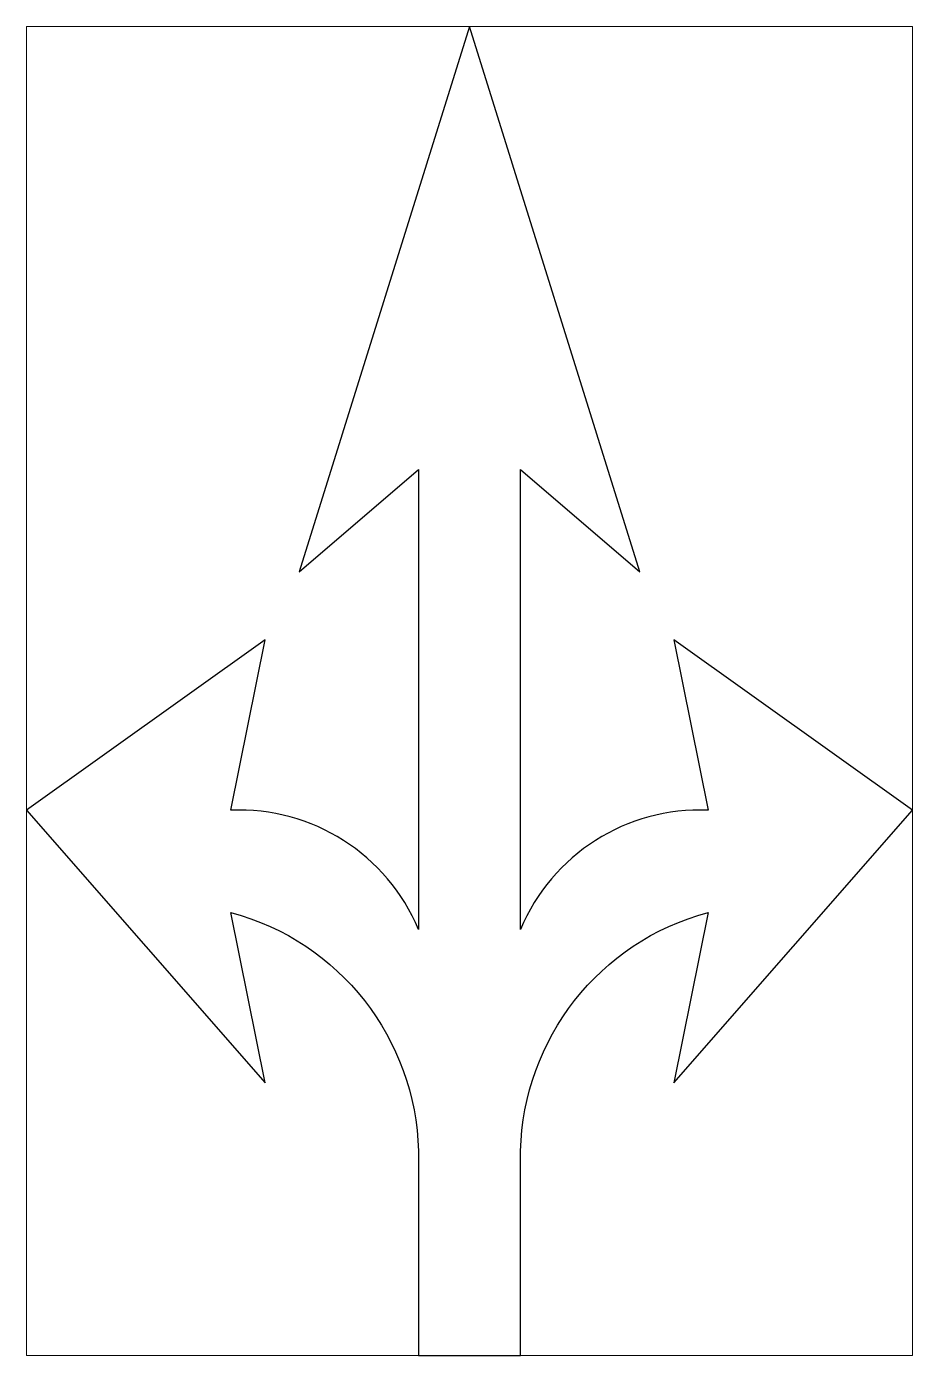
# Model space of a CAD drawing. Extents: x -0.217 to 0.217, y -0.325 to 0.325.
import ezdxf

# ---------------------------------------------------------------- set-up
doc = ezdxf.new("R2010")
doc.units = 0
doc.header["$LTSCALE"] = 0.01
doc.header["$MEASUREMENT"] = 0
doc.layers.get('0').update_dxf_attribs({"lineweight": 20})
doc.layers.get('Defpoints').update_dxf_attribs({"color": 111, "lineweight": 20})

msp = doc.modelspace()

# ---------------------------------------------------------------- linework, layer by layer
at = {"color": 0, "linetype": 'Continuous', "lineweight": -2}
msp.add_lwpolyline([(0.025, 0.10833), (0.08333, 0.05833), (0, 0.325), (-0.08333, 0.05833), (-0.025, 0.10833), (-0.025, -0.11667, 0.315068), (-0.11667, -0.05833), (-0.1, 0.025), (-0.21667, -0.05833), (-0.1, -0.19167), (-0.11667, -0.10833, -0.333146), (-0.025, -0.225), (-0.025, -0.325), (0.025, -0.325), (0.025, -0.225, -0.333146), (0.11667, -0.10833), (0.1, -0.19167), (0.21667, -0.05833), (0.1, 0.025), (0.11667, -0.05833, 0.315068), (0.025, -0.11667), (0.025, 0.10833)], format="xyb", close=True, dxfattribs=at)
at = {"layer": 'Defpoints'}
msp.add_lwpolyline([(-0.21667, -0.325), (0.21667, -0.325), (0.21667, 0.325), (-0.21667, 0.325)], close=True, dxfattribs=at)

doc.saveas('drawing.dxf')
